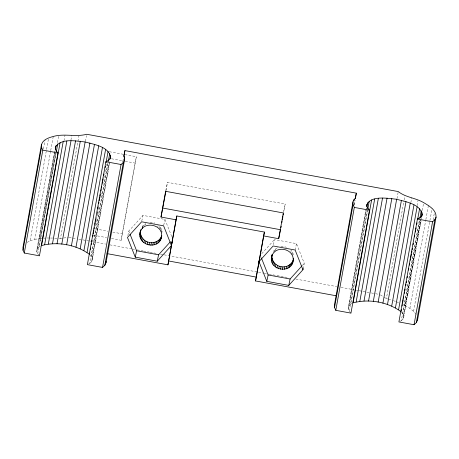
<?xml version="1.0" encoding="UTF-8"?>
<svg xmlns="http://www.w3.org/2000/svg" width="459" height="459" viewBox="0 0 459 459"><rect width="100%" height="100%" fill="white"/><g stroke="black" fill="none" stroke-linecap="round" stroke-linejoin="round"><path stroke-width="0.34" stroke-dasharray="2.29 1.72" d="M43.421 148.923L45.074 139.76M27.15 242.363L30.122 240.814L48.637 137.895M30.122 240.814L34.735 239.386L50.588 151.269M50.714 150.563L53.25 136.466M39.434 255.818L37.73 253.821L36.846 251.871L36.795 250.012L54.426 152.032M36.846 251.871L55.361 148.951M36.795 250.012L37.586 248.313L55.091 151.034M34.735 239.386L40.249 238.433L55.596 153.14M57.495 142.565L58.763 135.514M37.73 253.821L55.872 153.019M37.586 248.313L39.199 246.822L56.067 153.065M64.002 140.712L65.017 135.072M70.927 140.081L71.816 135.147M59.01 238.537L60.439 238.657L78.954 135.738M85.483 141.326L86.499 135.686M97.228 214.129L97.606 212.024M95.283 225.977L96.292 220.36M96.419 219.66L97.428 214.049M97.555 213.343L98.565 207.732M98.691 207.032L98.943 205.626M100.458 197.209L100.837 195.104M100.963 194.398L101.215 192.998M102.73 184.575L103.109 182.47M103.866 178.258L104.245 176.153M105.002 171.947L105.633 168.436M106.138 165.63L106.39 164.224M88.581 264.017L89.775 263.397L108.163 161.184M89.775 263.397L91.381 261.9L92.173 260.201L92.127 258.348L91.238 256.392L108.106 162.641M91.381 261.9L109.139 163.215M92.127 258.348L109.5 161.775M92.173 260.201L109.804 162.216M122.719 162.061L123.351 158.539M123.155 160.472L123.408 159.061M111.434 238.491L121.13 240.275L136.357 156.691L125.278 154.654M121.13 240.275L136.357 156.691M165.992 190.697L167.495 182.355L285.177 204.003L283.673 212.345M354.124 204.628L354.882 200.399M354.176 205.15L355.065 200.216M350.946 313.118L349.247 311.127L348.358 309.171L348.306 307.318L365.938 209.333M348.358 309.171L366.873 206.252M348.306 307.318L349.098 305.614L366.603 208.34M349.247 311.127L367.384 210.325M349.098 305.614L350.71 304.122L367.579 210.371M396.995 198.627L398.263 191.575M387.746 299.01L386.375 298.614L404.006 200.629M404.132 199.923L404.89 195.695M410.851 202.608L411.74 197.674M417.047 205.655L417.937 200.721M400.093 321.317L401.286 320.698L419.296 220.601M401.286 320.698L402.893 319.206L403.685 317.502L403.639 315.649L402.75 313.692L419.492 220.647M416.124 314.335L413.576 311.345L409.881 308.391L405.159 305.556L420.501 220.263M422.28 210.394L423.422 204.048M402.893 319.206L420.651 220.515M403.639 315.649L421.012 219.075M403.685 317.502L421.701 217.405M409.881 308.391L425.734 220.28M425.86 219.574L428.396 205.471M413.576 311.345L432.091 208.432M433.124 219.878L434.392 212.827M127.86 235.536L128.795 231.055L142.973 215.386L164.953 219.431L172.24 237.825M141.768 221.146L142.973 215.386M142.651 227.125L142.921 225.845L145.79 223.631L145.526 224.91M143.845 226.539L144.246 224.617M157.833 226.809L158.097 225.53M165.768 190.623L167.495 182.355M159.049 228.731L159.583 226.167L161.505 229.265L162.13 232.162M160.283 229.563L160.684 227.641M160.966 231.824L161.505 229.265M161.476 233.545L162.01 230.98M163.748 225.191L164.953 219.431M273.426 244.699L274.499 239.581L296.48 243.626L304.288 263.334L303.215 268.452M273.908 252.599L274.448 250.04L277.316 247.826L277.052 249.105M275.371 250.729L275.773 248.812M283.45 212.27L285.177 204.003M290.845 251.641L291.115 250.362L292.217 251.836L293.536 255.175M291.677 254.395L292.217 251.836M292.63 255.376L293.031 253.454M295.143 250.023L296.48 243.626M142.204 226.798L142.921 225.845M273.375 251.469L274.448 250.04M261.739 253.684L274.499 239.581M302.401 265.422L304.288 263.334M39.199 246.822L40.386 246.196M350.71 304.122L351.898 303.502M60.439 238.657L63.038 238.169M63.686 238.049L68.23 237.188M40.249 238.433L43.026 238.232M43.72 238.187L45.802 238.037M149.961 222.454L154.941 223.063M280.856 246.69L284.637 246.764L286.473 247.258M47.179 237.997L49.899 238.026M50.576 238.032L52.619 238.055M54.724 238.181L58.293 238.479M109.357 151.722L124.584 154.522M111.48 158.757L122.553 160.793M125.324 161.304L135.015 163.088M95.466 228.909L107.928 231.204M112.776 232.093L122.467 233.878M93.435 235.18L106.591 237.601M68.936 237.32L75.987 238.617M78.805 239.133L92.196 241.6M92.902 241.727L105.587 244.062M109.816 244.842L132.37 248.99M133.07 249.117L134.481 249.375M137.304 249.897L142.938 250.935M143.644 251.062L149.284 252.1M149.99 252.232L157.741 253.655M160.558 254.171L163.375 254.693M164.081 254.82L257.82 272.067M258.526 272.193L263.455 273.099M264.16 273.231L268.389 274.012M269.094 274.138L288.126 277.638M295.877 279.066L336.751 286.582M340.985 287.363L353.671 289.698M356.488 290.214L358.599 290.604M359.305 290.731L362.128 291.253M362.828 291.379L370.585 292.808M371.291 292.94L374.814 293.588M375.519 293.714L378.336 294.23M388.429 299.205L391.854 300.197M393.22 300.593L395.75 301.529M396.387 301.758L398.917 302.693M403.289 304.678L405.159 305.556M380.35 294.867L383.363 296.738M383.965 297.116L386.375 298.614M401.051 311.701L402.75 313.692M89.964 254.9L91.238 256.392M128.795 231.055L129.576 233.023"/><path stroke-width="0.69" d="M139.897 234.888L140.586 230.561C134.866 245.45 160.116 251.566 161.775 235.794M161.511 237.073C164.018 224.176 142.244 220.125 140.047 233.126M271.43 259.077L272.112 254.756C266.266 270.925 293.944 275.406 293.45 258.222M366.569 205.81C369.707 194.782 388.274 198.5 396.656 199.252C405.349 201.765 420.433 203.796 422.205 214.588L421.414 216.287L419.801 217.778L417.426 219.023L398.905 321.937L414.052 324.725L416.342 322.602L417.535 320.049L436.05 217.136C436.486 209.941 429.01 205.816 423.674 202.637C415.613 197.835 405.687 197.496 398.263 191.575L86.751 134.275C75.787 137.241 64.289 133.294 53.25 136.466C48.671 137.734 43.048 139.513 41.465 144.551L22.95 247.47L23.025 250.253L24.287 253.029L39.434 255.818L57.949 152.899L56.25 150.908L55.361 148.951L55.315 147.098C61.517 137.861 75.666 141.068 85.144 141.951C93.837 144.465 108.921 146.496 110.694 157.282L109.902 158.986L108.29 160.478L105.914 161.723L87.394 264.636L102.541 267.425L104.83 265.296L106.018 262.749L124.538 159.83L124.464 157.047L123.861 155.721L124.928 150.598L356.333 193.164L355.318 198.804M23.025 250.253L41.54 147.333L41.465 144.551M24.287 253.029L42.807 150.11L41.54 147.333M55.344 149.628L56.107 145.4M56.319 151.659L57.714 143.902M60.095 142.663L41.574 245.576C57.564 241.285 76.171 244.572 89.534 254.401L89.792 252.989M44.649 244.624L63.17 141.711M48.327 243.993L66.842 141.074M52.492 243.695L71.013 140.775M57.025 243.746L75.546 140.827M61.787 244.142L80.302 141.223M66.624 244.871L85.144 141.951M71.403 245.909L89.918 142.996M75.97 247.229L94.485 144.31M80.187 248.789L98.702 145.87M83.922 250.539L102.443 147.62M87.072 252.427L105.593 149.514M90.423 249.466L90.675 248.055M91.312 244.532L91.565 243.121M91.817 241.709L92.075 240.304M92.707 236.775L92.959 235.369M93.211 233.958L93.848 230.435M94.101 229.024L94.353 227.612M94.99 224.09L95.242 222.678M95.495 221.267L95.753 219.861M97.778 208.581L98.037 207.17M98.668 203.647L98.92 202.235M99.173 200.824L99.81 197.301M100.062 195.89L100.314 194.484M100.951 190.955L101.204 189.55M101.456 188.138L101.714 186.727M102.346 183.204L102.598 181.793M102.856 180.387L103.109 178.976M103.74 175.453L103.998 174.041M105.134 167.696L105.392 166.284M106.023 162.761L108.054 151.481M108.358 161.229L109.753 153.478M110.011 158.952L110.642 155.429M102.541 267.425L121.061 164.506L123.351 162.383L124.538 159.83M123.787 156.944L124.928 150.598M104.83 265.296L123.351 162.383M124.211 158.458L124.464 157.047M256.438 276.416L264.418 232.076L176.853 215.971L176.049 219.809L160.994 217.038L165.619 191.311L283.306 212.959L278.676 238.686L263.615 235.92L255.514 280.942L336.413 295.825M160.994 217.038L165.871 191.392M107.113 253.643L167.948 264.837L176.049 219.809M167.948 264.837L176.853 215.971M280.925 227.641L281.172 226.253M281.797 222.776L282.05 221.387M282.302 219.993L282.928 216.516M283.174 215.128L283.427 213.733M356.333 193.164L355.266 198.288L354.17 199.304L352.982 201.851L334.462 304.77L334.536 307.553L335.799 310.33L350.946 313.118L369.466 210.199L367.762 208.208L366.873 206.252L366.827 204.398M334.536 307.553L353.051 204.634L352.982 201.851M353.918 200.709L354.17 199.304M335.799 310.33L354.319 207.416L353.051 204.634M366.856 206.929L367.619 202.7M367.831 208.96L369.225 201.203M371.606 199.963L353.086 302.877C369.076 298.591 387.683 301.873 401.051 311.701M356.161 301.924L374.682 199.011M359.839 301.293L378.359 198.374M364.01 300.995L382.525 198.081M368.537 301.047L387.057 198.127M373.299 301.443L391.814 198.523M378.141 302.171L396.656 199.252M382.915 303.21L401.43 200.296M387.482 304.529L405.997 201.616M391.699 306.09L410.214 203.171M395.434 307.84L413.955 204.926M398.584 309.727L417.105 206.814M401.177 310.995L401.43 309.584M402.061 306.061L402.319 304.65M402.572 303.244L403.203 299.716M403.461 298.31L403.713 296.898M404.345 293.376L404.597 291.964M404.855 290.553L405.108 289.147M405.739 285.618L405.997 284.207M406.249 282.801L406.502 281.39M407.139 277.867L407.391 276.456M408.533 270.11L408.785 268.704M409.422 265.176L409.675 263.77M410.306 260.242L410.558 258.836M410.816 257.424L411.448 253.902M411.7 252.49L411.958 251.079M412.211 249.667L412.463 248.262M413.1 244.733L413.352 243.327M414.494 236.982L414.747 235.57M415.378 232.047L415.636 230.636M415.888 229.225L416.141 227.819M416.778 224.29L417.03 222.885M417.661 219.356L419.566 208.782M419.87 218.53L421.27 210.779M421.396 216.958L422.154 212.729M421.953 215.994L422.205 214.588M414.052 324.725L432.573 221.812L434.862 219.683L436.05 217.136M416.342 322.602L434.862 219.683M140.523 231.422L140.924 229.5M172.223 241.698L171.419 245.542L157.248 261.205L135.267 257.16L136.604 250.763L130.098 234.337M140.081 236.655L140.615 234.096L140.437 232.323M142.382 228.404L142.651 227.125M140.592 238.376L141.125 235.811L140.615 234.096M141.406 239.994L141.94 237.435L141.125 235.811M142.508 241.468L143.042 238.909L141.94 237.435M143.862 242.742L144.396 240.183L143.042 238.909M145.423 243.792L145.956 241.233L144.396 240.183M147.15 244.572L147.683 242.013L145.956 241.233M148.986 245.066L149.519 242.507C154.35 243.459 159.778 240.918 161.568 236.213L161.034 238.772M150.873 245.261L151.413 242.702M152.761 245.14L153.3 242.582M154.591 244.716L155.125 242.157M156.301 244.004L156.835 241.445M157.844 243.018L158.378 240.459M159.175 241.79L159.709 239.231M160.248 240.361L160.782 237.802M157.248 261.205L158.584 254.808L170.398 241.75M263.615 235.92L264.418 232.076M303.215 268.452L302.951 269.731L288.774 285.4L266.794 281.356L258.985 261.647L259.788 257.809M255.514 280.942L256.317 277.104L168.751 260.999M271.573 257.315L272.319 254.338M266.794 281.356L268.131 274.958L261.366 257.878M271.608 260.844L272.147 258.285L271.963 256.518M272.118 262.565L272.652 260.006L272.147 258.285M272.933 264.189L273.466 261.63L272.652 260.006M278.676 238.686L280.547 229.729L162.865 208.082M274.034 265.658L274.568 263.099L273.466 261.63M275.389 266.937L275.922 264.378L274.568 263.099M276.949 267.987L277.488 265.428L275.922 264.378M278.676 268.767L279.21 266.209L277.488 265.428M280.512 269.261L281.046 266.702C286.462 267.827 292.613 264.332 293.571 258.704L293.169 260.626M282.4 269.45L282.939 266.891M284.287 269.335L284.827 266.777M286.118 268.911L286.651 266.352M287.827 268.199L288.367 265.641M289.371 267.213L289.91 264.654M290.702 265.985L291.236 263.426M291.775 264.556L292.308 261.997M292.561 262.967L293.094 260.408M288.774 285.4L290.117 279.003L301.924 265.945M272.049 255.617C275.819 245.158 293.335 248.428 293.186 259.501M258.985 261.647L273.157 245.978L295.143 250.023L302.951 269.731M42.807 150.11L57.949 152.899M105.914 161.723L121.061 164.506M354.319 207.416L369.466 210.199M417.426 219.023L432.573 221.812M136.604 250.763L158.584 254.808M268.131 274.958L290.117 279.003M279.21 266.209L281.046 266.702M147.683 242.013L149.519 242.507M171.419 245.542L163.616 225.828L141.63 221.783L127.459 237.452L135.267 257.16M417.478 317.961L417.535 320.049M105.983 261.355L106.018 262.749"/></g></svg>
